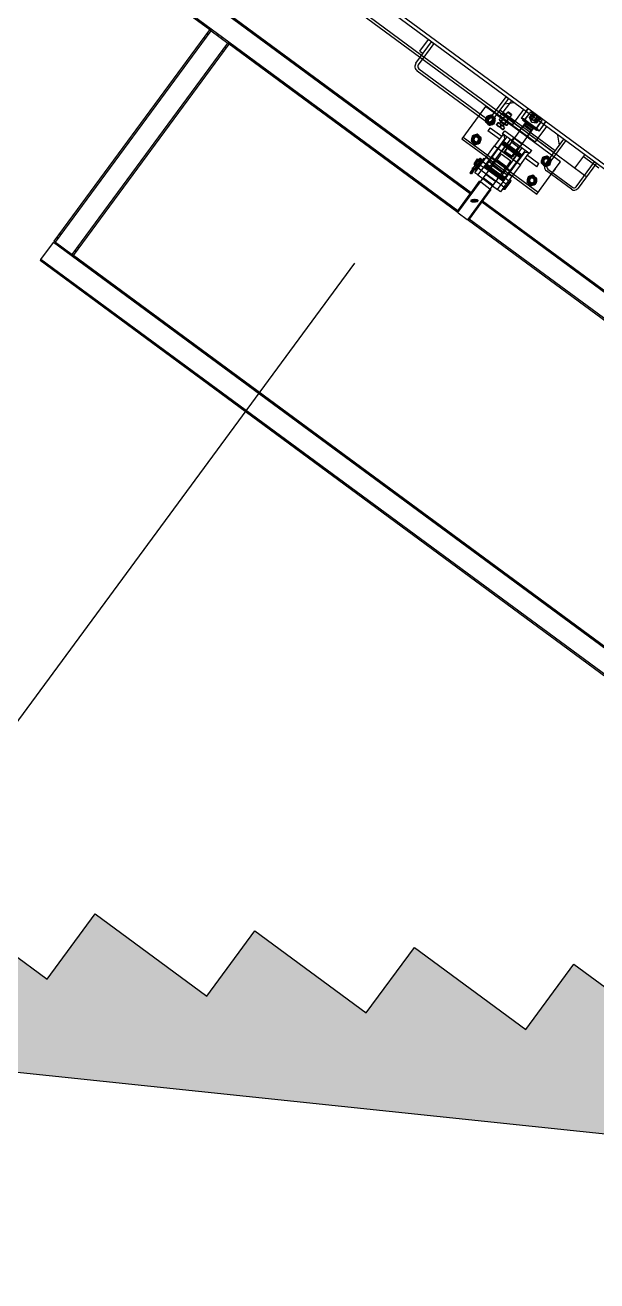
# Model space of a CAD drawing. Header units: millimetres. Extents: x 400392 to 401186, y 4543812 to 4544115.
# Drawn here: x 400764.478 to 400765.676, y 4544085.73 to 4544088.36 of the extents above; entities that cross this region are included whole.
import ezdxf

# ---------------------------------------------------------------- set-up
doc = ezdxf.new("R2010")
doc.units = ezdxf.units.MM
doc.linetypes.add('AKS', pattern=[3, 2.5, -0.25, 0, -0.25])
for name, color, linetype in [('aks prota', 2, 'AKS'), ('görünüş prota', 4, 'Continuous'), ('kesit prota', 1, 'Continuous'), ('kesit tarama prota', 252, 'Continuous'), ('kiris prota', 6, 'Continuous')]:
    doc.layers.add(name, color=color, linetype=linetype)

# ---------------------------------------------------------------- blocks, each defined once
blk = doc.blocks.new('Z317626Zaviranipudorys')
at = {"layer": 'görünüş prota', "color": 253, "ltscale": 12.251899}
for p, q in [((463, 8945.5), (463, 8953.5)), ((463, 8945.5), (463, 8928.5)), ((471, 8948), (471, 8930)), ((473, 8950), (499, 8950)), ((476.4, 8940), (476.4, 8950)), ((479.4, 8940), (479.4, 8950)), ((483, 8940), (483, 8950)), ((489, 8940), (489, 8950)), ((492.6, 8940), (492.6, 8950)), ((495.6, 8950), (495.6, 8940)), ((501, 8948), (501, 8930)), ((509, 8945.5), (509, 8953.5)), ((509, 8945.5), (509, 8928.5)), ((463, 8928.5), (509, 8928.5)), ((504.5, 8930), (467.5, 8930)), ((467.5, 8930), (467.5, 8927)), ((504.5, 8927), (467.5, 8927)), ((476, 8924.5), (474.9, 8928.5)), ((475.5, 8930), (475.5, 8927)), ((476, 8929.9), (476, 8922)), ((476, 8924.5), (496, 8924.5)), ((476, 8924.5), (476, 8905.5)), ((477.6, 8921.6), (476.2, 8921.8)), ((486, 8934.3), (477.1, 8939.5)), ((494.9, 8921.2), (477.2, 8921.2)), ((477.2, 8918.8), (494.9, 8918.8)), ((478.1, 8921.1), (478.1, 8918.8)), ((486, 8934.3), (494.9, 8939.5)), ((494, 8921.1), (494, 8918.8)), ((494.4, 8921.6), (495.8, 8921.8)), ((496, 8929.9), (496, 8922)), ((496, 8924.5), (497.1, 8928.5)), ((496, 8924.5), (496, 8905.5)), ((496.5, 8930), (496.5, 8927)), ((504.5, 8930), (504.5, 8927)), ((388.5, 8884.5), (388.5, 8903)), ((388.5, 8903), (462.3, 8903)), ((462.3, 8903), (468.3, 8903)), ((468.3, 8903), (476, 8903)), ((476, 8918), (476, 8905.5)), ((476, 8905.5), (476, 8886)), ((476, 8903), (496, 8903)), ((477.6, 8918.3), (476.2, 8918.2)), ((494.4, 8918.3), (495.8, 8918.2)), ((496, 8918), (496, 8905.5)), ((496, 8905.5), (496, 8886)), ((496, 8903), (583.5, 8903)), ((583.5, 8903), (583.5, 8819)), ((388.3, 8878.5), (388.3, 8884.5)), ((388.5, 8878.5), (388.5, 8884.5)), ((388.5, 8819), (388.5, 8878.5)), ((452.5, 8873), (422.5, 8873)), ((422.5, 8865), (422.5, 8873)), ((460.2, 8886), (451, 8886)), ((451, 8884.5), (451, 8886)), ((451, 8878.5), (451, 8884.5)), ((451, 8878), (451, 8878.5)), ((451, 8878), (452.5, 8878)), ((452.5, 8878), (519.5, 8878)), ((452.5, 8848), (452.5, 8878)), ((455.5, 8878), (460.5, 8873)), ((467.4, 8886), (460.2, 8886)), ((460.5, 8848), (460.5, 8873)), ((462.5, 8878), (462.5, 8848)), ((462.5, 8866), (470.5, 8866)), ((463.5, 8866), (464.7, 8866.3)), ((463.5, 8860), (463.5, 8866)), ((464.7, 8859.6), (464.7, 8866.3)), ((464.7, 8866.3), (507.3, 8866.3)), ((521, 8886), (467.4, 8886)), ((470.5, 8848), (470.5, 8878)), ((471, 8848), (471, 8878)), ((501, 8866), (471, 8866)), ((475, 8885), (474, 8886)), ((497, 8885), (475, 8885)), ((475, 8878), (475, 8885)), ((477.4, 8875.6), (475, 8878)), ((476, 8886), (476, 8851.5)), ((494.7, 8875.6), (477.4, 8875.6)), ((477.4, 8848), (477.4, 8875.6)), ((494.7, 8875.6), (497, 8878)), ((494.7, 8848), (494.7, 8875.6)), ((496, 8886), (496, 8851.5)), ((497, 8885), (498, 8886)), ((497, 8878), (497, 8885)), ((501, 8878), (501, 8848)), ((501.5, 8878), (501.5, 8848)), ((501.5, 8866), (509.5, 8866)), ((507.3, 8859.6), (507.3, 8866.3)), ((508.5, 8866), (507.3, 8866.3)), ((508.5, 8860), (508.5, 8866)), ((509.5, 8848), (509.5, 8878)), ((511.5, 8873), (516.5, 8878)), ((511.5, 8873), (511.5, 8848)), ((519.5, 8878), (519.5, 8848)), ((519.5, 8878), (521, 8878)), ((549.5, 8873), (519.5, 8873)), ((521, 8878), (521, 8886)), ((549.5, 8873), (549.5, 8865)), ((422.5, 8865), (452.5, 8865)), ((452.5, 8848), (452.5, 8798)), ((519.5, 8848), (452.5, 8848)), ((460.5, 8798), (460.5, 8848)), ((462.5, 8860), (470.5, 8860)), ((462.5, 8848), (462.5, 8808)), ((463.5, 8865.1), (508.5, 8865.1)), ((464.7, 8863.4), (463.5, 8863.4)), ((463.5, 8863.3), (508.5, 8863.3)), ((508.5, 8862.7), (463.5, 8862.7)), ((463.5, 8862.6), (464.7, 8862.6)), ((463.5, 8860.8), (508.5, 8860.8)), ((463.5, 8860), (464.7, 8859.6)), ((507.3, 8863.4), (464.7, 8863.4)), ((464.7, 8862.6), (507.3, 8862.6)), ((464.7, 8859.6), (507.3, 8859.6)), ((470.5, 8808), (470.5, 8848)), ((501, 8860), (471, 8860)), ((473.5, 8832.8), (473.5, 8842.7)), ((498.5, 8842.7), (473.5, 8842.7)), ((476, 8851.5), (496, 8851.5)), ((477.5, 8850), (476, 8851.5)), ((494.5, 8850), (477.5, 8850)), ((494.5, 8850), (496, 8851.5)), ((498.5, 8842.7), (498.5, 8832.8)), ((501.5, 8860), (509.5, 8860)), ((501.5, 8848), (501.5, 8808)), ((508.5, 8863.4), (507.3, 8863.4)), ((507.3, 8862.6), (508.5, 8862.6)), ((508.5, 8860), (507.3, 8859.6)), ((509.5, 8808), (509.5, 8848)), ((511.5, 8848), (511.5, 8798)), ((519.5, 8865), (549.5, 8865)), ((519.5, 8798), (519.5, 8848)), ((583.5, 8823.5), (388.5, 8823.5)), ((452.5, 8819), (388.5, 8819)), ((460.5, 8819), (452.5, 8819)), ((460.5, 8818), (452.5, 8818)), ((462.5, 8819), (460.5, 8819)), ((460.5, 8818), (462.5, 8818)), ((470.5, 8825.5), (462.5, 8825.5)), ((470.5, 8825), (462.5, 8825)), ((509.5, 8819), (462.5, 8819)), ((462.5, 8818), (509.5, 8818)), ((470.5, 8815), (462.5, 8815)), ((470.5, 8814.5), (462.5, 8814.5)), ((501.5, 8825), (470.5, 8825)), ((501.5, 8815), (470.5, 8815)), ((473.5, 8826.8), (473.5, 8832.8)), ((498.5, 8827.7), (473.5, 8827.7)), ((473.5, 8826.8), (498.5, 8826.8)), ((473.5, 8826.8), (473.5, 8825)), ((473.5, 8825), (473.5, 8821.7)), ((473.5, 8818.2), (473.5, 8821.7)), ((473.5, 8818.2), (473.5, 8815)), ((473.5, 8815), (473.5, 8812.2)), ((498.5, 8832.8), (498.5, 8826.8)), ((498.5, 8825), (498.5, 8826.8)), ((498.5, 8821.7), (498.5, 8825)), ((498.5, 8821.7), (498.5, 8818.2)), ((498.5, 8815), (498.5, 8818.2)), ((498.5, 8812.2), (498.5, 8815)), ((509.5, 8825.5), (501.5, 8825.5)), ((509.5, 8825), (501.5, 8825)), ((509.5, 8815), (501.5, 8815)), ((509.5, 8814.5), (501.5, 8814.5)), ((511.5, 8819), (509.5, 8819)), ((509.5, 8818), (511.5, 8818)), ((519.5, 8819), (511.5, 8819)), ((519.5, 8818), (511.5, 8818)), ((583.5, 8819), (519.5, 8819)), ((448, 8808.9), (449.6, 8810.5)), ((448, 8787.1), (448, 8808.9)), ((448, 8787.1), (449.6, 8785.5)), ((449.6, 8810.5), (449.6, 8785.5)), ((449.6, 8810.5), (452.5, 8810.5)), ((452.5, 8806.5), (460.5, 8806.5)), ((452.5, 8806), (460.5, 8806)), ((460.5, 8798), (452.5, 8798)), ((452.5, 8798), (452.5, 8778)), ((452.5, 8790), (460.5, 8790)), ((452.5, 8789.5), (460.5, 8789.5)), ((460.5, 8806), (473.5, 8806)), ((460.5, 8778), (460.5, 8798)), ((460.5, 8790), (473.5, 8790)), ((461, 8804.3), (461.9, 8804.5)), ((461, 8804.3), (461, 8799.1)), ((461.9, 8803.6), (461, 8803.4)), ((511, 8803.5), (461, 8803.5)), ((461, 8802.9), (461.9, 8803)), ((461, 8802.9), (511, 8802.9)), ((511, 8802.6), (461, 8802.6)), ((511, 8799.9), (461, 8799.9)), ((461, 8799.1), (461.9, 8798.9)), ((461.9, 8804.5), (461.9, 8798.9)), ((510.1, 8804.5), (461.9, 8804.5)), ((510.1, 8803.6), (461.9, 8803.6)), ((461.9, 8803), (510.1, 8803)), ((510.1, 8798.9), (461.9, 8798.9)), ((470.5, 8808), (462.5, 8808)), ((473.5, 8796.2), (473.5, 8812.2)), ((498.5, 8812.2), (473.5, 8812.2)), ((498.5, 8806.2), (473.5, 8806.2)), ((473.5, 8806), (498.5, 8806)), ((498.5, 8804.2), (473.5, 8804.2)), ((498.5, 8799.2), (473.5, 8799.2)), ((473.5, 8790), (498.5, 8790)), ((498.5, 8789.2), (473.5, 8789.2)), ((498.5, 8812.2), (498.5, 8796.2)), ((498.5, 8806), (511.5, 8806)), ((498.5, 8790), (511.5, 8790)), ((509.5, 8808), (501.5, 8808)), ((510.1, 8804.5), (510.1, 8798.9)), ((511, 8804.3), (510.1, 8804.5)), ((511, 8803.4), (510.1, 8803.6)), ((510.1, 8803), (511, 8802.9)), ((511, 8799.1), (510.1, 8798.9)), ((511, 8804.3), (511, 8799.1)), ((511.5, 8806.5), (519.5, 8806.5)), ((511.5, 8806), (522.5, 8806)), ((519.5, 8798), (511.5, 8798)), ((511.5, 8798), (511.5, 8778)), ((511.5, 8790), (522.5, 8790)), ((511.5, 8789.5), (519.5, 8789.5)), ((519.5, 8813), (522.5, 8813)), ((519.5, 8806.5), (522.5, 8806.5)), ((519.5, 8778), (519.5, 8798)), ((519.5, 8789.5), (522.5, 8789.5)), ((522.5, 8813), (522.5, 8783)), ((522.5, 8806), (524.5, 8806)), ((522.5, 8790), (529.5, 8790)), ((524.5, 8806), (528.6, 8806)), ((524.5, 8803.7), (524.7, 8803)), ((524.5, 8793.2), (524.5, 8802.8)), ((524.5, 8802.5), (524.7, 8802.1)), ((524.6, 8802.6), (524.6, 8802.3)), ((524.6, 8802.3), (524.6, 8802.3)), ((524.6, 8802.3), (524.6, 8790)), ((524.6, 8790), (524.6, 8783.1)), ((524.7, 8803), (524.9, 8806.4)), ((524.7, 8803), (528.3, 8802.6)), ((524.9, 8807.4), (528.5, 8807)), ((525.7, 8801.4), (526.8, 8801.2)), ((526.2, 8804.3), (527.3, 8804.2)), ((526.3, 8809.1), (527.4, 8809)), ((528.3, 8802.6), (528.1, 8803.3)), ((528.5, 8806), (528.3, 8802.6)), ((528.6, 8806.2), (528.4, 8803.3)), ((528.4, 8803.3), (528.4, 8802.3)), ((528.4, 8803.3), (528.4, 8803.3)), ((528.4, 8802.3), (528.4, 8790)), ((528.4, 8790), (528.4, 8783.9)), ((528.5, 8793.2), (528.5, 8802.8)), ((528.6, 8806), (529.5, 8806)), ((529.5, 8790), (529.5, 8806)), ((532.5, 8804.3), (529.5, 8806)), ((532.5, 8791.7), (529.5, 8790)), ((532.5, 8804.3), (532.5, 8791.7)), ((449.6, 8785.5), (452.5, 8785.5)), ((452.5, 8778), (460.5, 8778)), ((473.5, 8778), (460.5, 8778)), ((473.5, 8779.7), (498.5, 8779.7)), ((498.5, 8778), (473.5, 8778)), ((511.5, 8778), (498.5, 8778)), ((511.5, 8778), (519.5, 8778)), ((519.5, 8783), (522.5, 8783)), ((524.6, 8783.2), (524, 8772.2)), ((524, 8772.2), (524.1, 8772.5)), ((524.1, 8772.5), (524.7, 8783.8)), ((524.1, 8772.5), (527.7, 8772.1)), ((524.6, 8783.2), (524.6, 8783.2)), ((524.7, 8783.8), (525.1, 8781.3)), ((524.7, 8783.8), (528.3, 8783.5)), ((525.1, 8781.3), (525.1, 8781.7)), ((525.1, 8781.3), (528.2, 8781)), ((525.1, 8771.4), (526.2, 8771.3)), ((525.7, 8782.2), (526.8, 8782.1)), ((527.3, 8785.1), (526.2, 8785.2)), ((526.6, 8782.8), (527.7, 8782.7)), ((528.3, 8783.5), (527.7, 8772.1)), ((527.7, 8772.1), (527.7, 8771.9)), ((528.2, 8781), (528.8, 8780.9)), ((528.8, 8780.9), (528.3, 8783.5)), ((528.4, 8784.1), (528.4, 8784)), ((528.4, 8784), (528.8, 8781.7)), ((528.8, 8781.4), (528.8, 8780.9))]:
    blk.add_line(p, q, dxfattribs=at)
at = {"layer": 'görünüş prota', "color": 253}
for p, q in [((473.5, 8796.2), (473.5, 8769.7)), ((498.5, 8769.7), (498.5, 8796.2)), ((471, 8769.7), (474, 8769.7)), ((471, 8689.7), (471, 8769.7)), ((498, 8769.7), (474, 8769.7)), ((498, 8769.7), (501, 8769.7)), ((501, 8739.7), (501, 8769.7)), ((501, 8739.7), (501, 8736.7)), ((501, 8692.7), (501, 8736.7)), ((482.8, 8733.1), (482, 8732)), ((486.9, 8726), (482.2, 8729.7)), ((485.1, 8733.4), (489.8, 8729.6)), ((490, 8727.4), (489.2, 8726.3)), ((471, 8689.7), (474, 8689.7)), ((498, 8689.7), (474, 8689.7)), ((498, 8689.7), (501, 8689.7)), ((501, 8692.7), (501, 8689.7))]:
    blk.add_line(p, q, dxfattribs=at)
at = {"layer": 'görünüş prota', "color": 253, "ltscale": 11.728313}
for p, q in [((473, 8689.7), (473, 8769.7)), ((473.5, 8769.7), (473.5, 8689.7)), ((498.5, 8689.7), (498.5, 8769.7)), ((499, 8689.7), (499, 8769.7))]:
    blk.add_line(p, q, dxfattribs=at)
at = {"layer": 'görünüş prota', "color": 253, "ltscale": 0.238853}
for p, q in [((480.4, 8735), (479.6, 8733.9)), ((491.2, 8726.4), (490.4, 8725.4))]:
    blk.add_line(p, q, dxfattribs=at)
at = {"layer": 'görünüş prota', "color": 253, "ltscale": 0.796409}
for p, q in [((483, 8735), (480.1, 8731.4)), ((485.6, 8732.9), (482.8, 8729.3)), ((487.4, 8731.5), (484.6, 8727.9)), ((489.2, 8730.1), (486.4, 8726.5)), ((490.7, 8728.9), (487.8, 8725.3))]:
    blk.add_line(p, q, dxfattribs=at)
at = {"layer": 'görünüş prota', "color": 253, "ltscale": 1.53427}
for p, q in [((485.1, 8733.4), (482.6, 8735.3)), ((479.7, 8731.7), (482.2, 8729.7))]:
    blk.add_line(p, q, dxfattribs=at)
at = {"layer": 'görünüş prota', "color": 253, "ltscale": 0.792562}
for p, q in [((486.9, 8726), (488.2, 8725)), ((491.1, 8728.6), (489.8, 8729.6))]:
    blk.add_line(p, q, dxfattribs=at)
at = {"layer": 'görünüş prota', "color": 253, "ltscale": 12.251899}
for centre, radius in [((413.5, 8886), 8.6), ((413.5, 8886), 8.5), ((413.5, 8886), 8.3), ((413.5, 8886), 6.5), ((558.5, 8886), 8.6), ((558.5, 8886), 8.5), ((558.5, 8886), 8.3), ((558.5, 8886), 6.5), ((413.5, 8886), 6), ((413.5, 8886), 6), ((413.5, 8886), 5.53), ((413.5, 8886), 5.05), ((413.5, 8886), 4.93), ((558.5, 8886), 6), ((558.5, 8886), 6), ((558.5, 8886), 5.53), ((558.5, 8886), 5.05), ((558.5, 8886), 4.93), ((413.5, 8836), 8.6), ((413.5, 8836), 8.5), ((413.5, 8836), 8.3), ((413.5, 8836), 6.5), ((413.5, 8836), 6), ((413.5, 8836), 6), ((413.5, 8836), 5.53), ((413.5, 8836), 5.05), ((413.5, 8836), 4.93), ((558.5, 8836), 8.6), ((558.5, 8836), 8.5), ((558.5, 8836), 8.3), ((558.5, 8836), 6.5), ((558.5, 8836), 6), ((558.5, 8836), 6), ((558.5, 8836), 5.53), ((558.5, 8836), 5.05), ((558.5, 8836), 4.93)]:
    blk.add_circle(centre, radius, dxfattribs=at)
for centre, radius, start, end in [((473, 8948), 2, 90, 180), ((499, 8948), 2, 0, 90), ((475.9, 8929.9), 0.1, 0, 90), ((476.2, 8922), 0.2, 180, 265), ((477.2, 8920), 1.2, 90, 270), ((477.2, 8920), 1.2, 270, 90), ((477.6, 8921.1), 0.5, 0, 85), ((477.6, 8918.8), 0.5, 275, 0), ((494.9, 8920), 1.2, 90, 270), ((494.5, 8921.1), 0.5, 95, 180), ((494.5, 8918.8), 0.5, 180, 265), ((494.9, 8920), 1.2, 270, 90), ((495.8, 8922), 0.2, 275, 0), ((496.1, 8929.9), 0.1, 90, 180), ((413.5, 8886), 9, 114.6739, 174.6739), ((413.5, 8886), 9.5, 95.3966, 155.3966), ((413.5, 8886), 9, 54.6739, 114.6739), ((413.5, 8886), 9.5, 35.3966, 95.3966), ((413.5, 8886), 9, 354.6739, 54.6739), ((476.2, 8918), 0.2, 95, 180), ((495.8, 8918), 0.2, 0, 85), ((558.5, 8886), 9, 114.6739, 174.6739), ((558.5, 8886), 9.5, 95.3966, 155.3966), ((558.5, 8886), 9, 54.6739, 114.6739), ((558.5, 8886), 9.5, 35.3966, 95.3966), ((558.5, 8886), 9, 354.6739, 54.6739), ((413.5, 8886), 9.5, 155.3966, 189.0847), ((413.5, 8886), 9.5, 189.0847, 215.3966), ((413.5, 8886), 9, 174.6739, 234.6739), ((413.5, 8886), 9.5, 215.3966, 232.1364), ((413.5, 8886), 9.5, 232.1364, 275.3966), ((413.5, 8886), 9, 234.6739, 294.6739), ((413.5, 8886), 9.5, 275.3966, 307.8636), ((413.5, 8886), 9, 294.6739, 354.6739), ((413.5, 8886), 9.5, 307.8636, 335.3966), ((413.5, 8886), 9.5, 350.9153, 35.3966), ((413.5, 8886), 9.5, 335.3966, 350.9153), ((558.5, 8886), 9.5, 155.3966, 215.3966), ((558.5, 8886), 9, 174.6739, 234.6739), ((558.5, 8886), 9.5, 215.3966, 275.3966), ((558.5, 8886), 9, 234.6739, 294.6739), ((558.5, 8886), 9.5, 275.3966, 335.3966), ((558.5, 8886), 9, 294.6739, 354.6739), ((558.5, 8886), 9.5, 335.3966, 35.3966), ((413.5, 8836), 9.5, 155.3966, 215.3966), ((413.5, 8836), 9, 114.6739, 174.6739), ((413.5, 8836), 9.5, 95.3966, 155.3966), ((413.5, 8836), 9, 54.6739, 114.6739), ((413.5, 8836), 9.5, 35.3966, 95.3966), ((413.5, 8836), 9, 354.6739, 54.6739), ((413.5, 8836), 9.5, 335.3966, 35.3966), ((558.5, 8836), 9.5, 155.3966, 215.3966), ((558.5, 8836), 9, 114.6739, 174.6739), ((558.5, 8836), 9.5, 95.3966, 155.3966), ((558.5, 8836), 9, 54.6739, 114.6739), ((558.5, 8836), 9.5, 35.3966, 95.3966), ((558.5, 8836), 9, 354.6739, 54.6739), ((558.5, 8836), 9.5, 335.3966, 35.3966), ((413.5, 8836), 9, 174.6739, 234.6739), ((413.5, 8836), 9.5, 215.3966, 275.3966), ((413.5, 8836), 9, 234.6739, 294.6739), ((413.5, 8836), 9.5, 275.3966, 335.3966), ((413.5, 8836), 9, 294.6739, 354.6739), ((558.5, 8836), 9, 174.6739, 234.6739), ((558.5, 8836), 9.5, 215.3966, 275.3966), ((558.5, 8836), 9, 234.6739, 294.6739), ((558.5, 8836), 9.5, 275.3966, 335.3966), ((558.5, 8836), 9, 294.6739, 354.6739)]:
    blk.add_arc(centre, radius, start, end, dxfattribs=at)
at = {"layer": 'görünüş prota', "color": 253}
for centre, radius, start, end in [((483.2, 8731), 1.61, 141.7178, 231.7178), ((484.1, 8732.1), 1.61, 51.7178, 141.7178), ((486, 8729.7), 2.5, 208.6439, 254.7917), ((486, 8729.7), 2.5, 28.6439, 74.7917), ((487.9, 8727.3), 1.61, 231.7178, 321.7178), ((488.8, 8728.4), 1.61, 321.7178, 51.7178)]:
    blk.add_arc(centre, radius, start, end, dxfattribs=at)
at = {"layer": 'görünüş prota', "color": 253, "ltscale": 0.444798}
for centre, start, end in [((485, 8729.6), 141.7178, 231.7178), ((485.9, 8730.7), 51.7178, 141.7178), ((486.1, 8728.7), 231.7178, 321.7178), ((487, 8729.8), 321.7178, 51.7178)]:
    blk.add_arc(centre, 1.61, start, end, dxfattribs=at)
at = {"layer": 'görünüş prota', "color": 253, "ltscale": 1.01119}
for start, end in [(74.7917, 208.6439), (254.7917, 28.6439)]:
    blk.add_arc((486, 8729.7), 2.5, start, end, dxfattribs=at)
at = {"layer": 'görünüş prota', "color": 253, "ltscale": 12.251899}
for centre, major_axis, ratio, start_param, end_param in [((524.7, 8805.5), (0.19, 1.84), 0.075673, 5.202159, 9.233252), ((525.9, 8802.6), (1.27, 0.27), 0.950989, 2.815055, 3.3411), ((526, 8803.5), (1.29, -0.04), 0.64865, 1.465644, 3.036441), ((525.9, 8802.6), (1.27, 0.27), 0.950989, 3.3411, 4.385851), ((527, 8802.5), (-1.27, -0.27), 0.950989, 1.244258, 2.815055), ((527.1, 8803.4), (-1.29, 0.04), 0.64865, 3.119714, 4.607237), ((528.3, 8805.1), (-0.19, -1.84), 0.075673, 2.060566, 6.091659), ((527.1, 8803.4), (-1.29, 0.04), 0.64865, 3.036441, 3.119714), ((525.3, 8772.1), (-1.29, 0.07), 0.536951, 0, 1.480974), ((525.3, 8772.1), (-1.29, 0.07), 0.536951, 6.193363, 6.283185), ((525.9, 8783.1), (1.29, -0.03), 0.692133, 3.033166, 3.160197), ((525.9, 8783.1), (1.29, -0.03), 0.692133, 3.160197, 4.603962), ((526, 8784), (1.29, 0.11), 0.910572, 1.368875, 2.939672), ((526.4, 8781.6), (-1.28, -0.21), 0.960899, 4.435578, 6.006374), ((526.4, 8772), (1.29, -0.07), 0.536951, 4.622567, 6.193363), ((527, 8783), (-1.29, 0.03), 0.692133, 1.46237, 3.033166), ((527.1, 8783.9), (-1.29, -0.11), 0.910572, 3.066702, 4.510468), ((527.5, 8781.5), (1.28, 0.21), 0.960899, 0, 1.293985), ((527.1, 8783.9), (-1.29, -0.11), 0.910572, 2.939672, 3.066702), ((527.5, 8781.5), (1.28, 0.21), 0.960899, 6.006374, 6.283185)]:
    blk.add_ellipse(centre, major_axis=major_axis, ratio=ratio, start_param=start_param, end_param=end_param, dxfattribs=at)
at = {"layer": 'görünüş prota', "color": 253, "ltscale": 0.437804}
for centre, major_axis, start_param, end_param in [((481.6, 8734.1), (1, 1.26), 0, 1.570796), ((480.7, 8733), (-1, -1.26), 4.712389, 6.283185), ((489.2, 8726.3), (-1, -1.26), 0, 1.570796), ((490.1, 8727.4), (1, 1.26), 4.712389, 6.283185)]:
    blk.add_ellipse(centre, major_axis=major_axis, ratio=0.933813, start_param=start_param, end_param=end_param, dxfattribs=at)
at = {"layer": 'görünüş prota', "color": 253, "ltscale": 12.251899}
for points, weights in [([(476.4, 8940), (477.9, 8938.6), (479.4, 8940)], [1, 1.15470053838, 1]), ([(483, 8940), (479.7, 8938.6), (476.4, 8940)], [1, 1.15470053838, 1]), ([(479.4, 8940), (484.2, 8938.6), (489, 8940)], [1, 1.15470053838, 1]), ([(492.6, 8940), (487.8, 8938.6), (483, 8940)], [1, 1.15470053838, 1]), ([(489, 8940), (492.3, 8938.6), (495.6, 8940)], [1, 1.15470053838, 1]), ([(495.6, 8940), (494.1, 8938.6), (492.6, 8940)], [1, 1.15470053838, 1]), ([(404.9, 8889.9), (405.9, 8892.3), (407.1, 8894.9)], [1, 1.0379548493, 1]), ([(405, 8892), (409.7, 8894.2), (414.5, 8896.3)], [1, 1.15470053838, 1]), ([(407.1, 8894.9), (410.1, 8895.2), (412.6, 8895.4)], [1, 1.0379548493, 1]), ([(412.6, 8895.4), (415.1, 8895.7), (418.1, 8896)], [1, 1.0379548493, 1]), ([(414.5, 8896.3), (418.7, 8893.3), (422.9, 8890.3)], [1, 1.15470053838, 1]), ([(418.1, 8896), (419.8, 8893.6), (421.2, 8891.5)], [1, 1.0379548493, 1]), ([(549.9, 8889.9), (550.9, 8892.3), (552.1, 8894.9)], [1, 1.0379548493, 1]), ([(550, 8892), (554.7, 8894.2), (559.5, 8896.3)], [1, 1.15470053838, 1]), ([(552.1, 8894.9), (555.1, 8895.2), (557.6, 8895.4)], [1, 1.0379548493, 1]), ([(557.6, 8895.4), (560.1, 8895.7), (563.1, 8896)], [1, 1.0379548493, 1]), ([(559.5, 8896.3), (563.7, 8893.3), (567.9, 8890.3)], [1, 1.15470053838, 1]), ([(563.1, 8896), (564.8, 8893.6), (566.2, 8891.5)], [1, 1.0379548493, 1]), ([(402.6, 8885), (403.8, 8887.6), (404.9, 8889.9)], [1, 1.0379548493, 1]), ([(402.9, 8884.5), (402.8, 8884.7), (402.6, 8885)], [1.0065692446, 1.00363222013, 1]), ([(405.8, 8880.5), (404.4, 8882.4), (402.9, 8884.5)], [1, 1.03432262918, 1.0065692446]), ([(404.1, 8881.6), (404.5, 8886.8), (405, 8892)], [1, 1.15470053838, 1]), ([(412.5, 8875.6), (408.3, 8878.6), (404.1, 8881.6)], [1, 1.15470053838, 1]), ([(407.2, 8878.5), (406.5, 8879.5), (405.8, 8880.5)], [1.01888039489, 1.0176204519, 1]), ([(408.9, 8876), (408, 8877.3), (407.2, 8878.5)], [1, 1.02033439741, 1.01888039489]), ([(414.4, 8876.5), (411.9, 8876.3), (408.9, 8876)], [1, 1.0379548493, 1]), ([(422, 8880), (417.3, 8877.8), (412.5, 8875.6)], [1, 1.15470053838, 1]), ([(419.9, 8877), (416.9, 8876.8), (414.4, 8876.5)], [1, 1.0379548493, 1]), ([(420.5, 8878.5), (420.2, 8877.8), (419.9, 8877)], [1.01500615274, 1.01029615093, 1]), ([(422.1, 8882), (421.4, 8880.3), (420.5, 8878.5)], [1, 1.02765869837, 1.01500615274]), ([(421.2, 8891.5), (422.7, 8889.4), (424.4, 8887)], [1, 1.0379548493, 1]), ([(422.9, 8890.3), (422.5, 8885.2), (422, 8880)], [1, 1.15470053838, 1]), ([(423.3, 8884.5), (422.7, 8883.2), (422.1, 8882)], [1.01896856144, 1.01938754767, 1]), ([(424.4, 8887), (423.8, 8885.7), (423.3, 8884.5)], [1, 1.01856730163, 1.01896856144]), ([(547.6, 8885), (548.8, 8887.6), (549.9, 8889.9)], [1, 1.0379548493, 1]), ([(550.8, 8880.5), (549.3, 8882.6), (547.6, 8885)], [1, 1.0379548493, 1]), ([(549.1, 8881.6), (549.5, 8886.8), (550, 8892)], [1, 1.15470053838, 1]), ([(557.5, 8875.6), (553.3, 8878.6), (549.1, 8881.6)], [1, 1.15470053838, 1]), ([(553.9, 8876), (552.2, 8878.4), (550.8, 8880.5)], [1, 1.0379548493, 1]), ([(559.4, 8876.5), (556.9, 8876.3), (553.9, 8876)], [1, 1.0379548493, 1]), ([(567, 8880), (562.3, 8877.8), (557.5, 8875.6)], [1, 1.15470053838, 1]), ([(564.9, 8877), (561.9, 8876.8), (559.4, 8876.5)], [1, 1.0379548493, 1]), ([(567.1, 8882), (566.1, 8879.7), (564.9, 8877)], [1, 1.0379548493, 1]), ([(566.2, 8891.5), (567.7, 8889.4), (569.4, 8887)], [1, 1.0379548493, 1]), ([(567.9, 8890.3), (567.5, 8885.2), (567, 8880)], [1, 1.15470053838, 1]), ([(569.4, 8887), (568.2, 8884.3), (567.1, 8882)], [1, 1.0379548493, 1]), ([(402.6, 8835), (403.8, 8837.6), (404.9, 8839.9)], [1, 1.0379548493, 1]), ([(404.1, 8831.6), (404.5, 8836.8), (405, 8842)], [1, 1.15470053838, 1]), ([(404.9, 8839.9), (405.9, 8842.3), (407.1, 8844.9)], [1, 1.0379548493, 1]), ([(405, 8842), (409.7, 8844.2), (414.5, 8846.3)], [1, 1.15470053838, 1]), ([(407.1, 8844.9), (410.1, 8845.2), (412.6, 8845.4)], [1, 1.0379548493, 1]), ([(412.6, 8845.4), (415.1, 8845.7), (418.1, 8846)], [1, 1.0379548493, 1]), ([(414.5, 8846.3), (418.7, 8843.3), (422.9, 8840.3)], [1, 1.15470053838, 1]), ([(418.1, 8846), (419.8, 8843.6), (421.2, 8841.5)], [1, 1.0379548493, 1]), ([(421.2, 8841.5), (422.7, 8839.4), (424.4, 8837)], [1, 1.0379548493, 1]), ([(422.9, 8840.3), (422.5, 8835.2), (422, 8830)], [1, 1.15470053838, 1]), ([(547.6, 8835), (548.8, 8837.6), (549.9, 8839.9)], [1, 1.0379548493, 1]), ([(549.1, 8831.6), (549.5, 8836.8), (550, 8842)], [1, 1.15470053838, 1]), ([(549.9, 8839.9), (550.9, 8842.3), (552.1, 8844.9)], [1, 1.0379548493, 1]), ([(550, 8842), (554.7, 8844.2), (559.5, 8846.3)], [1, 1.15470053838, 1]), ([(552.1, 8844.9), (555.1, 8845.2), (557.6, 8845.4)], [1, 1.0379548493, 1]), ([(557.6, 8845.4), (560.1, 8845.7), (563.1, 8846)], [1, 1.0379548493, 1]), ([(559.5, 8846.3), (563.7, 8843.3), (567.9, 8840.3)], [1, 1.15470053838, 1]), ([(563.1, 8846), (564.8, 8843.6), (566.2, 8841.5)], [1, 1.0379548493, 1]), ([(566.2, 8841.5), (567.7, 8839.4), (569.4, 8837)], [1, 1.0379548493, 1]), ([(567.9, 8840.3), (567.5, 8835.2), (567, 8830)], [1, 1.15470053838, 1]), ([(405.8, 8830.5), (404.3, 8832.6), (402.6, 8835)], [1, 1.0379548493, 1]), ([(412.5, 8825.6), (408.3, 8828.6), (404.1, 8831.6)], [1, 1.15470053838, 1]), ([(408.9, 8826), (407.2, 8828.4), (405.8, 8830.5)], [1, 1.0379548493, 1]), ([(414.4, 8826.5), (411.9, 8826.3), (408.9, 8826)], [1, 1.0379548493, 1]), ([(422, 8830), (417.3, 8827.8), (412.5, 8825.6)], [1, 1.15470053838, 1]), ([(419.9, 8827), (416.9, 8826.8), (414.4, 8826.5)], [1, 1.0379548493, 1]), ([(422.1, 8832), (421.1, 8829.7), (419.9, 8827)], [1, 1.0379548493, 1]), ([(424.4, 8837), (423.2, 8834.3), (422.1, 8832)], [1, 1.0379548493, 1]), ([(550.8, 8830.5), (549.3, 8832.6), (547.6, 8835)], [1, 1.0379548493, 1]), ([(557.5, 8825.6), (553.3, 8828.6), (549.1, 8831.6)], [1, 1.15470053838, 1]), ([(553.9, 8826), (552.2, 8828.4), (550.8, 8830.5)], [1, 1.0379548493, 1]), ([(559.4, 8826.5), (556.9, 8826.3), (553.9, 8826)], [1, 1.0379548493, 1]), ([(567, 8830), (562.3, 8827.8), (557.5, 8825.6)], [1, 1.15470053838, 1]), ([(564.9, 8827), (561.9, 8826.8), (559.4, 8826.5)], [1, 1.0379548493, 1]), ([(567.1, 8832), (566.1, 8829.7), (564.9, 8827)], [1, 1.0379548493, 1]), ([(569.4, 8837), (568.2, 8834.3), (567.1, 8832)], [1, 1.0379548493, 1])]:
    blk.add_rational_spline(points, weights, degree=2, dxfattribs=at)
for points, knots in [([(526.3, 8809.1), (526.2, 8809.1), (526, 8809.1), (525.8, 8809), (525.7, 8809), (525.5, 8808.9), (525.4, 8808.8), (525.2, 8808.6), (525.2, 8808.6), (525.1, 8808.4), (525, 8808.4), (525, 8808.2), (524.9, 8808.2), (524.9, 8807.9), (524.8, 8807.8), (524.7, 8807.4), (524.7, 8807.1), (524.6, 8806.5), (524.6, 8806.2), (524.5, 8805.6), (524.5, 8805.4), (524.4, 8804.8), (524.4, 8804.6), (524.4, 8804.1), (524.4, 8803.8), (524.3, 8803.4), (524.3, 8803.2), (524.4, 8802.9), (524.4, 8802.8), (524.4, 8802.7), (524.4, 8802.6), (524.5, 8802.5)], [5.348665, 5.348665, 5.348665, 5.348665, 5.373112, 5.373112, 5.400029, 5.400029, 5.434902, 5.434902, 5.484084, 5.484084, 5.549748, 5.549748, 5.650253, 5.650253, 5.944677, 5.944677, 6.422234, 6.422234, 6.765917, 6.765917, 7.099664, 7.099664, 7.433718, 7.433718, 7.778402, 7.778402, 8.180254, 8.180254, 8.269714, 8.269714, 8.359175, 8.359175, 8.359175, 8.359175]), ([(524.6, 8802.3), (524.5, 8802.5), (524.5, 8802.6), (524.5, 8803), (524.6, 8803.2), (524.8, 8803.5), (524.9, 8803.7), (525.3, 8803.9), (525.5, 8804.1), (526, 8804.2), (526.3, 8804.2), (526.8, 8804.2), (527, 8804.2), (527.5, 8804.1), (527.7, 8803.9), (528.1, 8803.7), (528.2, 8803.5), (528.4, 8803.3), (528.4, 8803.3), (528.4, 8803.2)], [0.2521227, 0.2521227, 0.2521227, 0.2521227, 0.3027374, 0.3027374, 0.3784165, 0.3784165, 0.4540955, 0.4540955, 0.5297852, 0.5297852, 0.6054748, 0.6054748, 0.6811645, 0.6811645, 0.7568541, 0.7568541, 0.8325332, 0.8325332, 0.8519135, 0.8519135, 0.8519135, 0.8519135]), ([(526.5, 8791.8), (526.8, 8791.8), (527, 8791.8), (527.5, 8791.9), (527.7, 8792), (528.1, 8792.3), (528.2, 8792.4), (528.5, 8792.8), (528.5, 8793), (528.5, 8793.4), (528.5, 8793.6), (528.2, 8794.1), (528.1, 8794.3), (527.7, 8794.6), (527.5, 8794.7), (527, 8794.9), (526.8, 8795), (526.3, 8795), (526, 8794.9), (525.5, 8794.7), (525.3, 8794.6), (524.9, 8794.3), (524.8, 8794.1), (524.6, 8793.6), (524.5, 8793.4), (524.5, 8793), (524.6, 8792.8), (524.8, 8792.4), (524.9, 8792.3), (525.3, 8792), (525.5, 8791.9), (526, 8791.8), (526.3, 8791.8), (526.5, 8791.8)], [0, 0, 0, 0, 0.07569, 0.07569, 0.151379, 0.151379, 0.227058, 0.227058, 0.302737, 0.302737, 0.378416, 0.378416, 0.454096, 0.454096, 0.529785, 0.529785, 0.605475, 0.605475, 0.681164, 0.681164, 0.756854, 0.756854, 0.832533, 0.832533, 0.908212, 0.908212, 0.983891, 0.983891, 1.05957, 1.05957, 1.13526, 1.13526, 1.21095, 1.21095, 1.21095, 1.21095]), ([(525.5, 8801.3), (525.3, 8801.4), (525.2, 8801.5), (524.9, 8801.7), (524.8, 8801.9), (524.6, 8802.2), (524.6, 8802.2), (524.6, 8802.3)], [0.1059945, 0.1059945, 0.1059945, 0.1059945, 0.1513793, 0.1513793, 0.2270584, 0.2270584, 0.2449421, 0.2449421, 0.2449421, 0.2449421]), ([(526.5, 8801), (526.3, 8801), (526, 8801.1), (525.6, 8801.2), (525.5, 8801.2), (525.5, 8801.3)], [0, 0, 0, 0, 0.0756896, 0.0756896, 0.1059945, 0.1059945, 0.1059945, 0.1059945]), ([(528.2, 8801.9), (528.1, 8801.8), (528, 8801.7), (527.7, 8801.4), (527.5, 8801.3), (527.2, 8801.1), (527.2, 8801.1), (527.1, 8801.1)], [1.0141903, 1.0141903, 1.0141903, 1.0141903, 1.0595704, 1.0595704, 1.13526, 1.13526, 1.1531479, 1.1531479, 1.1531479, 1.1531479]), ([(527.4, 8809), (527.6, 8808.9), (527.7, 8808.9), (528, 8808.8), (528.1, 8808.7), (528.2, 8808.6), (528.3, 8808.5), (528.4, 8808.3), (528.5, 8808.2), (528.5, 8808.1), (528.6, 8808), (528.6, 8807.9), (528.6, 8807.8), (528.6, 8807.6), (528.6, 8807.5), (528.7, 8807.2), (528.7, 8807.1), (528.6, 8806.8), (528.6, 8806.7), (528.6, 8806.4), (528.6, 8806.3), (528.6, 8806.2)], [0.93452, 0.93452, 0.93452, 0.93452, 0.958967, 0.958967, 0.985884, 0.985884, 1.020757, 1.020757, 1.069939, 1.069939, 1.135603, 1.135603, 1.236108, 1.236108, 1.464402, 1.464402, 1.692696, 1.692696, 1.92099, 1.92099, 2.07599, 2.07599, 2.07599, 2.07599]), ([(528.4, 8803.2), (528.5, 8803.1), (528.5, 8802.9), (528.5, 8802.6), (528.5, 8802.3), (528.3, 8802), (528.3, 8802), (528.2, 8801.9)], [0.8519135, 0.8519135, 0.8519135, 0.8519135, 0.9082123, 0.9082123, 0.9838913, 0.9838913, 1.0141903, 1.0141903, 1.0141903, 1.0141903])]:
    blk.add_open_spline(points, degree=3, knots=knots, dxfattribs=at)
for points in [[(524.6, 8802.3), (524.6, 8802.3), (524.6, 8802.3), (524.6, 8802.3)], [(527.1, 8801.1), (526.9, 8801), (526.7, 8801), (526.5, 8801)]]:
    blk.add_open_spline(points, degree=3, dxfattribs=at)
blk = doc.blocks.new('A$C750F51A7')
at = {"layer": 'görünüş prota', "color": 253, "lineweight": -2}
for p, q in [((-220.98, -61.17), (-73.33, -61.17)), ((-73.33, -61.97), (-220.98, -61.97)), ((-120.53, -64.97), (-120.53, -61.97)), ((-119.73, -67.47), (-119.73, -61.97)), ((-119.73, -61.97), (-119.13, -61.97)), ((-119.13, -61.97), (-119.13, -67.47)), ((-100.33, -67.47), (-100.33, -61.97)), ((-100.33, -61.97), (-99.73, -61.97)), ((-99.73, -61.97), (-99.73, -67.47)), ((-98.23, -61.97), (-99.73, -63.47)), ((-98.93, -61.97), (-98.93, -62.67)), ((-98.93, -62.67), (-98.93, -64.97)), ((-95.83, -61.97), (-95.83, -65.97)), ((-95.13, -61.97), (-95.13, -61.17)), ((-95.13, -61.97), (-95.13, -63.67)), ((-94.38, -61.72), (-94.38, -63.52)), ((-91.58, -61.52), (-94.18, -61.52)), ((-93.84, -61.52), (-93.84, -62.52)), ((-92.88, -63.08), (-93.78, -62.57)), ((-93.55, -62.52), (-93.55, -61.52)), ((-93.18, -62.52), (-93.18, -61.52)), ((-92.88, -63.08), (-91.99, -62.57)), ((-92.59, -62.52), (-92.59, -61.52)), ((-92.22, -62.52), (-92.22, -61.52)), ((-91.93, -62.52), (-91.93, -61.52)), ((-91.38, -61.72), (-91.38, -63.52)), ((-90.53, -61.97), (-90.53, -61.17)), ((-90.53, -61.97), (-90.53, -63.67)), ((-89.83, -61.97), (-89.83, -65.37)), ((-85.33, -63.47), (-86.83, -61.97)), ((-85.33, -68.47), (-85.33, -61.97)), ((-85.33, -61.97), (-84.83, -61.97)), ((-84.83, -61.97), (-84.83, -68.47)), ((-79.86, -65.47), (-79.86, -61.97)), ((-77.33, -62.47), (-79.86, -62.47)), ((-77.33, -68.47), (-77.33, -61.97)), ((-77.33, -61.97), (-76.83, -61.97)), ((-76.83, -62.47), (-77.33, -62.47)), ((-76.83, -61.97), (-76.83, -68.47)), ((-75.83, -62.47), (-76.83, -62.47)), ((-119.73, -65.47), (-137.01, -65.47)), ((-120.53, -64.97), (-119.73, -64.97)), ((-119.13, -65.47), (-119.73, -65.47)), ((-100.33, -65.47), (-119.13, -65.47)), ((-99.73, -65.47), (-100.33, -65.47)), ((-85.33, -64.97), (-99.73, -64.97)), ((-99.73, -65.37), (-85.33, -65.37)), ((-98.93, -65.47), (-99.73, -65.47)), ((-98.93, -65.37), (-98.93, -65.17)), ((-98.93, -65.17), (-95.73, -65.17)), ((-98.93, -65.97), (-98.93, -65.37)), ((-89.83, -65.47), (-98.93, -65.47)), ((-98.04, -64.27), (-98.13, -64.36)), ((-98.13, -64.36), (-97.13, -64.36)), ((-98.13, -66.77), (-98.13, -64.36)), ((-98.05, -65.97), (-98.05, -65.17)), ((-97.23, -64.27), (-98.04, -64.27)), ((-97.23, -64.27), (-97.13, -64.36)), ((-97.22, -65.97), (-97.22, -65.17)), ((-97.13, -66.77), (-97.13, -64.36)), ((-95.83, -65.17), (-95.83, -65.97)), ((-95.73, -65.37), (-95.73, -65.17)), ((-95.73, -65.97), (-95.73, -65.37)), ((-90.53, -63.67), (-95.13, -63.67)), ((-94.73, -63.52), (-91.03, -63.52)), ((-94.73, -63.52), (-94.73, -63.82)), ((-94.73, -63.82), (-91.03, -63.82)), ((-93.83, -64.07), (-93.94, -63.67)), ((-93.93, -63.52), (-93.93, -63.82)), ((-93.88, -63.53), (-93.88, -64.32)), ((-93.88, -64.71), (-93.88, -65.97)), ((-93.73, -64.35), (-93.87, -64.34)), ((-93.73, -64.68), (-93.87, -64.69)), ((-91.83, -64.07), (-93.83, -64.07)), ((-93.83, -64.07), (-93.83, -65.97)), ((-93.77, -64.4), (-92, -64.4)), ((-92, -64.64), (-93.77, -64.64)), ((-93.68, -64.4), (-93.68, -64.63)), ((-92.09, -64.4), (-92.09, -64.63)), ((-92.04, -64.35), (-91.9, -64.34)), ((-92.04, -64.68), (-91.9, -64.69)), ((-91.88, -63.53), (-91.88, -64.32)), ((-91.88, -64.71), (-91.88, -65.97)), ((-91.83, -63.52), (-91.83, -63.82)), ((-91.83, -64.07), (-91.73, -63.67)), ((-91.83, -64.07), (-91.83, -65.97)), ((-91.03, -63.52), (-91.03, -63.82)), ((-89.83, -65.37), (-89.83, -65.97)), ((-85.33, -65.47), (-89.83, -65.47)), ((-84.83, -65.47), (-85.33, -65.47)), ((-77.33, -65.47), (-84.83, -65.47)), ((-76.83, -65.47), (-77.33, -65.47)), ((-195.38, -65.97), (-98.93, -65.97)), ((-118.53, -68.07), (-100.93, -68.07)), ((-98.62, -66.22), (-99.73, -66.22)), ((-95.73, -65.97), (-98.93, -65.97)), ((-98.4, -65.97), (-98.62, -66.09)), ((-98.62, -66.64), (-98.62, -66.09)), ((-96.65, -66.22), (-98.62, -66.22)), ((-98.4, -66.77), (-98.62, -66.64)), ((-98.51, -67.33), (-98.51, -67.83)), ((-98.45, -67.33), (-98.51, -67.33)), ((-98.48, -67.91), (-98.49, -67.9)), ((-98.48, -67.91), (-98.48, -67.91)), ((-98.02, -67.91), (-98.48, -67.91)), ((-98.45, -67.33), (-98.45, -67.83)), ((-97.58, -67.33), (-98.45, -67.33)), ((-96.87, -66.77), (-98.4, -66.77)), ((-98.4, -67.27), (-96.86, -67.27)), ((-98.4, -67.33), (-98.4, -67.27)), ((-98.05, -66.01), (-98.13, -65.97)), ((-98.13, -66.64), (-98.13, -66.09)), ((-98.05, -66.72), (-98.13, -66.77)), ((-98.13, -66.82), (-98.13, -66.77)), ((-98.13, -66.82), (-97.13, -66.82)), ((-98.09, -66.91), (-98.13, -66.82)), ((-98.09, -66.91), (-97.18, -66.91)), ((-98.09, -67.27), (-98.09, -66.91)), ((-97.22, -66.01), (-98.05, -66.01)), ((-98.05, -66.72), (-98.05, -66.01)), ((-98.05, -66.72), (-97.22, -66.72)), ((-97.17, -67.91), (-98.02, -67.91)), ((-97.69, -67.33), (-97.69, -67.83)), ((-97.58, -67.33), (-97.58, -67.83)), ((-96.76, -67.33), (-97.58, -67.33)), ((-97.22, -66.01), (-97.13, -65.97)), ((-97.22, -66.72), (-97.22, -66.01)), ((-97.22, -66.72), (-97.13, -66.77)), ((-97.18, -66.91), (-97.13, -66.82)), ((-97.18, -67.27), (-97.18, -66.91)), ((-96.78, -67.91), (-97.17, -67.91)), ((-97.14, -66.64), (-97.14, -66.09)), ((-97.13, -66.82), (-97.13, -66.77)), ((-96.87, -65.97), (-96.65, -66.09)), ((-96.87, -66.77), (-96.65, -66.64)), ((-96.86, -67.33), (-96.86, -67.27)), ((-96.81, -67.33), (-96.81, -67.83)), ((-96.78, -67.91), (-96.78, -67.9)), ((-96.76, -67.33), (-96.76, -67.83)), ((-96.65, -66.64), (-96.65, -66.09)), ((-95.73, -65.97), (-89.83, -65.97)), ((-100.93, -68.67), (-118.53, -68.67)), ((-84.33, -68.97), (-77.83, -68.97)), ((-77.83, -69.47), (-84.33, -69.47)), ((-94.33, -82.49), (-94.33, -79.49)), ((-94.03, -79.49), (-94.33, -79.49)), ((-94.13, -87.49), (-94.13, -79.49)), ((-94.08, -87.49), (-94.08, -79.49)), ((-94.03, -79.49), (-91.63, -79.49)), ((-91.33, -79.49), (-91.63, -79.49)), ((-91.58, -79.49), (-91.58, -87.49)), ((-91.53, -87.49), (-91.53, -79.49)), ((-91.33, -82.49), (-91.33, -79.49)), ((-94.33, -82.49), (-199.93, -82.49)), ((-94.33, -82.79), (-199.93, -82.79)), ((-96.33, -82.79), (-96.33, -82.49)), ((-95.33, -82.79), (-95.33, -82.49)), ((-94.33, -82.49), (-94.33, -82.79)), ((-94.33, -87.19), (-94.33, -82.79)), ((-93.36, -83.82), (-93.27, -83.93)), ((-93.34, -83.6), (-93.21, -83.5)), ((-93.3, -83.57), (-93.02, -83.93)), ((-93.24, -83.73), (-93.15, -83.83)), ((-92.74, -83.13), (-93.21, -83.5)), ((-93.16, -83.46), (-92.87, -83.82)), ((-92.93, -83.86), (-93.06, -83.96)), ((-92.98, -83.31), (-92.69, -83.68)), ((-92.93, -83.86), (-92.46, -83.49)), ((-92.8, -83.17), (-92.51, -83.53)), ((-92.74, -83.13), (-92.49, -82.93)), ((-92.53, -82.96), (-92.25, -83.32)), ((-92.52, -83.16), (-92.43, -83.26)), ((-92.21, -83.29), (-92.46, -83.49)), ((-92.28, -82.97), (-92.19, -83.07)), ((-91.33, -82.49), (-91.33, -82.79)), ((-27.93, -82.49), (-91.33, -82.49)), ((-27.93, -82.79), (-91.33, -82.79)), ((-91.33, -87.19), (-91.33, -82.79)), ((-90.33, -82.79), (-90.33, -82.49)), ((-89.33, -82.79), (-89.33, -82.49)), ((-94.33, -87.19), (-199.93, -87.19)), ((-158.63, -87.49), (-199.93, -87.49)), ((-158.63, -142.49), (-158.63, -87.49)), ((-158.33, -87.49), (-158.63, -87.49)), ((-158.63, -88.49), (-158.33, -88.49)), ((-158.33, -142.49), (-158.33, -87.49)), ((-158.33, -87.49), (-153.93, -87.49)), ((-156.63, -87.49), (-156.63, -87.19)), ((-155.63, -87.49), (-155.63, -87.19)), ((-153.93, -142.49), (-153.93, -87.49)), ((-153.63, -87.49), (-153.93, -87.49)), ((-153.93, -88.49), (-153.63, -88.49)), ((-94.33, -87.49), (-153.63, -87.49)), ((-153.63, -142.49), (-153.63, -87.49)), ((-96.33, -87.49), (-96.33, -87.19)), ((-95.33, -87.49), (-95.33, -87.19)), ((-94.33, -87.19), (-94.33, -87.49)), ((-94.03, -87.49), (-94.33, -87.49)), ((-94.03, -87.49), (-91.63, -87.49)), ((-91.33, -87.49), (-91.63, -87.49)), ((-27.93, -87.19), (-91.33, -87.19)), ((-91.33, -87.19), (-91.33, -87.49)), ((-27.93, -87.49), (-91.33, -87.49)), ((-90.33, -87.49), (-90.33, -87.19)), ((-89.33, -87.49), (-89.33, -87.19)), ((-158.63, -89.49), (-158.33, -89.49)), ((-153.93, -89.49), (-153.63, -89.49)), ((-158.63, -140.49), (-158.33, -140.49)), ((-158.63, -141.49), (-158.33, -141.49)), ((-153.93, -140.49), (-153.63, -140.49)), ((-153.93, -141.49), (-153.63, -141.49)), ((-158.33, -142.49), (-158.63, -142.49)), ((-158.63, -142.49), (-158.63, -142.79)), ((86.77, -142.79), (-158.63, -142.79)), ((-158.63, -147.19), (-158.63, -142.79)), ((-158.33, -142.49), (-153.93, -142.49)), ((-156.63, -142.49), (-156.63, -142.79)), ((-155.63, -142.49), (-155.63, -142.79)), ((-153.63, -142.49), (-153.93, -142.49)), ((81.77, -142.49), (-153.63, -142.49)), ((87.7, -147.19), (-158.63, -147.19)), ((-158.63, -147.19), (-158.63, -147.49)), ((-156.63, -147.19), (-156.63, -147.49)), ((-155.63, -147.19), (-155.63, -147.49)), ((87.77, -147.49), (-158.63, -147.49))]:
    blk.add_line(p, q, dxfattribs=at)
for centre, radius, start, end in [((-94.18, -61.72), 0.2, 90, 180), ((-91.58, -61.72), 0.2, 0, 90), ((-93.89, -63.53), 0.01, 0, 90), ((-93.77, -64.52), 0.12, 90, 270), ((-93.86, -64.32), 0.02, 180, 265), ((-93.86, -64.71), 0.02, 95, 180), ((-93.77, -64.52), 0.12, 270, 90), ((-93.73, -64.4), 0.05, 0, 85), ((-93.73, -64.63), 0.05, 275, 0), ((-92, -64.52), 0.12, 90, 270), ((-92.04, -64.4), 0.05, 95, 180), ((-92.04, -64.63), 0.05, 180, 265), ((-92, -64.52), 0.12, 270, 90), ((-91.9, -64.32), 0.02, 275, 0), ((-91.9, -64.71), 0.02, 0, 85), ((-91.87, -63.53), 0.01, 90, 180), ((-118.53, -67.47), 1.2, 180, 270), ((-118.53, -67.47), 0.6, 180, 270), ((-100.93, -67.47), 1.2, 270, 0), ((-100.93, -67.47), 0.6, 270, 0), ((-84.33, -68.47), 1, 180, 270), ((-84.33, -68.47), 0.5, 180, 270), ((-77.83, -68.47), 1, 270, 0), ((-77.83, -68.47), 0.5, 270, 0), ((-93.11, -83.63), 0.161, 128.2822, 218.2822), ((-93.03, -83.73), 0.161, 218.2822, 308.2822), ((-92.93, -83.48), 0.161, 128.2822, 218.2822), ((-92.83, -83.49), 0.25, 151.3561, 285.2083), ((-92.83, -83.49), 0.25, 105.2083, 151.3561), ((-92.85, -83.59), 0.161, 218.2822, 308.2822), ((-92.82, -83.4), 0.161, 38.2822, 128.2822), ((-92.83, -83.49), 0.25, 331.3561, 105.2083), ((-92.83, -83.49), 0.25, 285.2083, 331.3561), ((-92.64, -83.26), 0.161, 38.2822, 128.2822), ((-92.74, -83.51), 0.161, 308.2822, 38.2822), ((-92.56, -83.36), 0.161, 308.2822, 38.2822)]:
    blk.add_arc(centre, radius, start, end, dxfattribs=at)
at = {"layer": 'görünüş prota', "color": 253, "lineweight": -2, "extrusion": (0, 0, -1)}
for centre, major_axis, start_param, end_param in [((-93.24, -83.73), (-0.1, 0.126), 4.712389, 6.283185), ((-93.15, -83.84), (0.1, -0.126), 0, 1.570796), ((-92.39, -83.06), (-0.1, 0.126), 0, 1.570796), ((-92.31, -83.17), (0.1, -0.126), 4.712389, 6.283185)]:
    blk.add_ellipse(centre, major_axis=major_axis, ratio=0.933813, start_param=start_param, end_param=end_param, dxfattribs=at)
at = {"layer": 'görünüş prota', "color": 253, "lineweight": -2}
for points, weights in [([(-93.84, -62.52), (-93.69, -62.66), (-93.55, -62.52)], [1, 1.15470053838, 1]), ([(-93.18, -62.52), (-93.51, -62.66), (-93.84, -62.52)], [1, 1.15470053838, 1]), ([(-93.55, -62.52), (-93.07, -62.66), (-92.59, -62.52)], [1, 1.15470053838, 1]), ([(-92.22, -62.52), (-92.7, -62.66), (-93.18, -62.52)], [1, 1.15470053838, 1]), ([(-92.59, -62.52), (-92.26, -62.66), (-91.93, -62.52)], [1, 1.15470053838, 1]), ([(-91.93, -62.52), (-92.07, -62.66), (-92.22, -62.52)], [1, 1.15470053838, 1]), ([(-98.62, -66.09), (-98.37, -65.95), (-98.13, -66.09)], [1, 1.15470053838, 1]), ([(-98.13, -66.64), (-98.37, -66.78), (-98.62, -66.64)], [1, 1.15470053838, 1]), ([(-98.51, -67.83), (-98.29, -67.91), (-98.1, -67.91)], [1, 1.0379548493, 1]), ([(-98.48, -67.91), (-98.5, -67.91), (-98.51, -67.83)], [1, 1.0379548493, 1]), ([(-98.45, -67.83), (-98.47, -67.91), (-98.48, -67.91)], [1, 1.0379548493, 1]), ([(-98.02, -67.91), (-98.22, -67.91), (-98.45, -67.83)], [1, 1.0379548493, 1]), ([(-98.13, -66.09), (-97.63, -65.95), (-97.14, -66.09)], [1, 1.15470053838, 1]), ([(-97.14, -66.64), (-97.63, -66.78), (-98.13, -66.64)], [1, 1.15470053838, 1]), ([(-98.1, -67.91), (-97.91, -67.91), (-97.69, -67.83)], [1, 1.0379548493, 1]), ([(-97.58, -67.83), (-97.81, -67.91), (-98.02, -67.91)], [1, 1.0379548493, 1]), ([(-97.69, -67.83), (-97.46, -67.91), (-97.25, -67.91)], [1, 1.0379548493, 1]), ([(-97.17, -67.91), (-97.36, -67.91), (-97.58, -67.83)], [1, 1.0379548493, 1]), ([(-97.25, -67.91), (-97.05, -67.91), (-96.81, -67.83)], [1, 1.0379548493, 1]), ([(-96.76, -67.83), (-96.98, -67.91), (-97.17, -67.91)], [1, 1.0379548493, 1]), ([(-97.14, -66.09), (-96.9, -65.95), (-96.65, -66.09)], [1, 1.15470053838, 1]), ([(-96.65, -66.64), (-96.9, -66.78), (-97.14, -66.64)], [1, 1.15470053838, 1]), ([(-96.81, -67.83), (-96.8, -67.91), (-96.79, -67.91)], [1, 1.0379548493, 1]), ([(-96.79, -67.91), (-96.78, -67.91), (-96.78, -67.9)], [1, 1.00402618971, 1.00719819589]), ([(-96.78, -67.9), (-96.77, -67.9), (-96.76, -67.83)], [1.00719819589, 1.03392865959, 1])]:
    blk.add_rational_spline(points, weights, degree=2, dxfattribs=at)
at = {"layer": 'görünüş prota', "color": 253, "lineweight": -2, "xscale": -0.1, "yscale": 0.1, "zscale": 0.1}
blk.add_blockref('Z317626Zaviranipudorys', (-44.23, -956.46), dxfattribs=at)
blk = doc.blocks.new('K-K Kesiti')
at = {"layer": 'kesit tarama prota'}
h = blk.add_hatch(color=256, dxfattribs=at)
h.dxf.hatch_style = 1
h.paths.add_polyline_path([(401472.2186, 4543999.3071), (401469.1106, 4543999.3071), (401469.1106, 4544002.5471), (401468.6107, 4544002.5471), (401468.6103, 4544002.3601), (401468.3203, 4544002.3601), (401468.3203, 4544002.1901), (401468.0303, 4544002.1901), (401468.0303, 4544002.0201), (401467.7403, 4544002.0201), (401467.7403, 4544001.8501), (401467.4503, 4544001.8501), (401467.4503, 4544001.6801), (401467.1603, 4544001.6801), (401467.1603, 4544001.5101), (401466.8703, 4544001.5101), (401466.8703, 4544001.3401), (401466.5803, 4544001.3401), (401466.5803, 4544001.1701), (401466.2903, 4544001.1701), (401466.2903, 4544001.0001), (401466.0003, 4544001.0001), (401466.0003, 4544000.8301), (401465.7103, 4544000.8301), (401465.7103, 4544000.6601), (401465.4203, 4544000.6601), (401465.4203, 4544000.4901), (401465.1303, 4544000.4901), (401465.1303, 4544000.3201), (401464.8403, 4544000.3201), (401464.8403, 4544000.1501), (401464.5503, 4544000.1501), (401464.5503, 4543999.9801), (401464.2603, 4543999.9801), (401464.2603, 4543999.8101), (401463.9703, 4543999.8101), (401463.9703, 4543999.6401), (401460.7399, 4543999.6401), (401460.7399, 4543999.4701), (401460.4499, 4543999.4701), (401460.4499, 4543999.3001), (401460.1599, 4543999.3001), (401460.1599, 4543999.1301), (401459.8699, 4543999.1301), (401459.8699, 4543998.9601), (401459.5799, 4543998.9601), (401459.5799, 4543998.7901), (401459.2899, 4543998.7901), (401459.2899, 4543998.6201), (401458.9999, 4543998.6201), (401458.9999, 4543998.4501), (401455.9299, 4543998.4501), (401455.9299, 4544000.7471), (401459.0658, 4544000.7471), (401461.3481, 4544002.0471), (401463.9579, 4544002.0471), (401463.9579, 4544002.5471), (401461.2122, 4544002.5471), (401458.9299, 4544001.2471), (401455.4299, 4544001.2471), (401455.4299, 4543999.3071), (401453.2252, 4543999.3071), (401453.2252, 4543998.1071), (401472.2186, 4543998.1071)])
h.paths.add_polyline_path([(401463.7978, 4543999.3071), (401468.6106, 4544002.1285), (401468.6106, 4543999.3071)], flags=16)
at = {"layer": 'aks prota', "ltscale": 10}
blk.add_line((401465.0499, 4543977.0807), (401465.0499, 4544003.7327), dxfattribs=at)
at = {"layer": 'kesit prota', "color": 1}
for points in [[(401465.1303, 4544000.4901), (401465.4203, 4544000.4901), (401465.4203, 4544000.6601), (401465.7103, 4544000.6601), (401465.7103, 4544000.8301), (401466.0003, 4544000.8301), (401466.0003, 4544001.0001), (401466.2903, 4544001.0001), (401466.2903, 4544001.1701), (401466.5803, 4544001.1701), (401466.5803, 4544001.3401), (401466.8703, 4544001.3401), (401466.8703, 4544001.5101), (401467.1603, 4544001.5101), (401467.1603, 4544001.6801), (401467.4503, 4544001.6801), (401467.4503, 4544001.8501), (401467.7403, 4544001.8501), (401467.7403, 4544002.0201), (401468.0303, 4544002.0201), (401468.0303, 4544002.1901), (401468.3203, 4544002.1901)], [(401463.7978, 4543999.3071), (401468.6106, 4544002.1285)]]:
    blk.add_lwpolyline(points, dxfattribs=at)
at = {"layer": 'kiris prota', "color": 1, "xscale": 0.01, "yscale": 0.01, "zscale": 0.01}
blk.add_blockref('A$C750F51A7', (401466.1018, 4544003.1688), dxfattribs=at)

msp = doc.modelspace()

# ---------------------------------------------------------------- block references
at = {"rotation": 323.6371180962271}
msp.add_blockref('K-K Kesiti', (-2616652.5094, 1122930.21436), dxfattribs=at)

doc.saveas('drawing.dxf')
